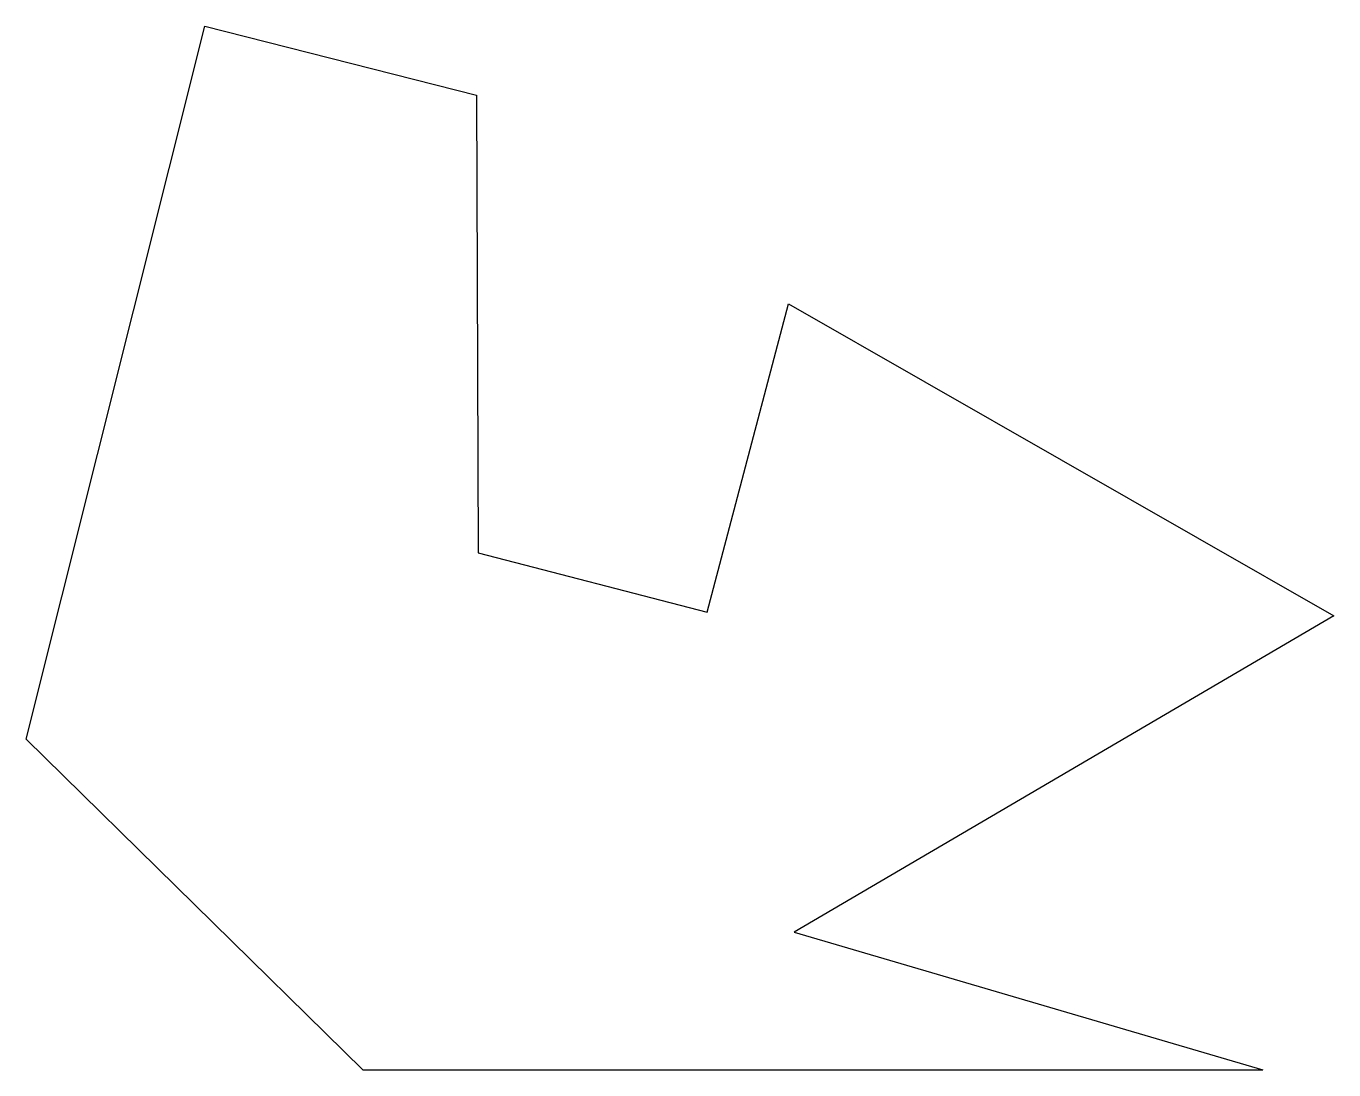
# Model space of a CAD drawing. Header units: inches. Extents: x 1.77 to 3.66, y 4.72 to 6.23.
import ezdxf

# ---------------------------------------------------------------- set-up
doc = ezdxf.new("R2010")
doc.units = ezdxf.units.IN
doc.header["$MEASUREMENT"] = 0

msp = doc.modelspace()

# ---------------------------------------------------------------- linework, layer by layer
for p, q in [((1.7714, 5.2019), (2.0297, 6.2325)), ((2.0297, 6.2325), (2.4218, 6.1325)), ((2.4218, 6.1325), (2.4243, 5.4714)), ((2.755, 5.3855), (2.8724, 5.8313)), ((2.8724, 5.8313), (3.6603, 5.3803)), ((2.4243, 5.4714), (2.755, 5.3855)), ((3.6603, 5.3803), (2.8808, 4.9231)), ((3.6603, 5.3803), (2.8808, 4.9231)), ((2.2575, 4.7239), (1.7714, 5.2019)), ((2.8808, 4.9231), (3.5575, 4.7239)), ((2.2575, 4.7239), (3.5575, 4.7239))]:
    msp.add_line(p, q)

doc.saveas('drawing.dxf')
